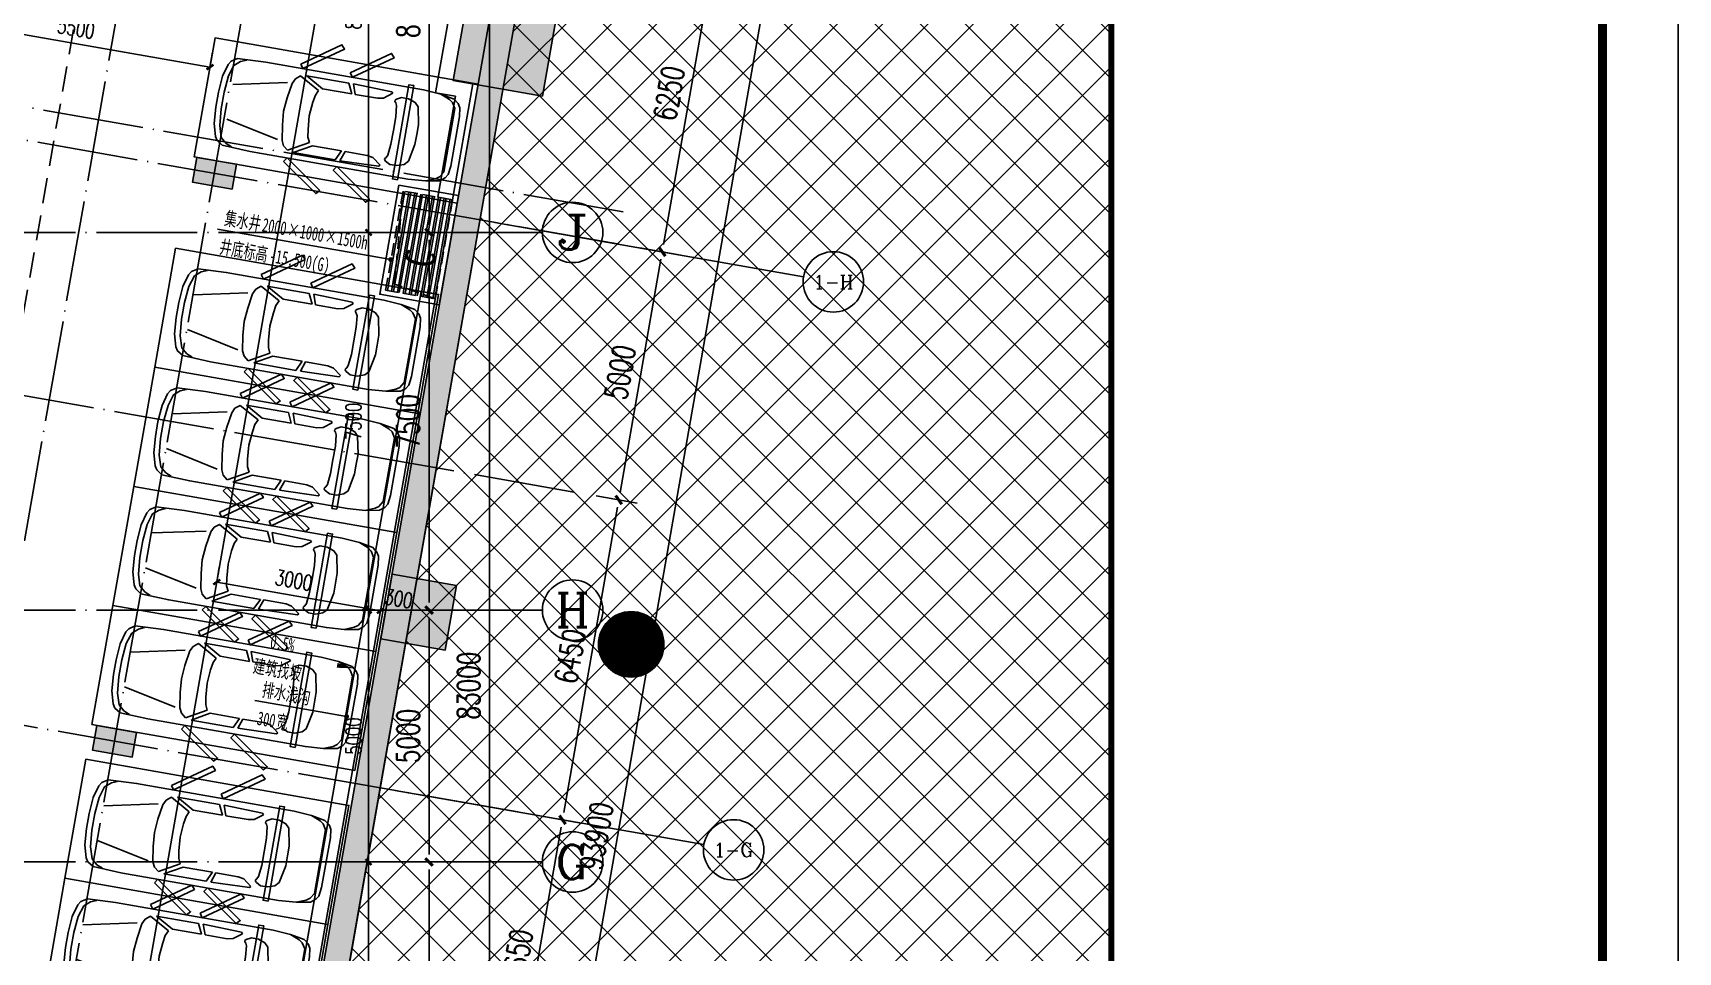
# Model space of a CAD drawing. Header units: millimetres. Extents: x 12325263 to 13848842, y -1463133 to 573208.
# Drawn here: x 12616184 to 12648842, y -1349676 to -1331425 of the extents above; entities that cross this region are included whole.
import ezdxf
from ezdxf.enums import TextEntityAlignment as Align

# ---------------------------------------------------------------- set-up
doc = ezdxf.new("R2010")
doc.units = ezdxf.units.MM
doc.header["$LTSCALE"] = 1000
for name, pattern in [('DASH', [0.35, 0.25, -0.1]), ('DASHED2', [0.375, 0.25, -0.125]), ('DOTE', [2.42, 2, -0.2, 0.02, -0.2]), ('地下室负三层平面图$0$-3F平面$0$$AUDIT_BAD_LTYPE2', [0])]:
    doc.linetypes.add(name, pattern=pattern)
for name, color, linetype in [('A-ANNO-DIMS', 83, 'Continuous'), ('A-AXIS', 16, 'DOTE'), ('A-COLS', 6, 'Continuous'), ('A-WALL', 5, 'Continuous'), ('A-WALL-PATT', 8, 'Continuous'), ('A_WALL(防火墙)', 151, 'Continuous'), ('AXIS', 3, 'Continuous'), ('AXIS_TEXT', 7, 'Continuous'), ('COLUMN', 5, 'Continuous'), ('J-集水井', 40, 'Continuous'), ('PUB_DIM', 83, 'Continuous'), ('PUB_HATCH', 8, 'Continuous'), ('PUB_TEXT', 7, 'Continuous'), ('TITLIN', 7, 'Continuous'), ('TITLIN1', 7, 'Continuous'), ('商业酒店共享车位', 53, 'Continuous'), ('水沟+分水线', 133, 'Continuous'), ('车道中心线', 6, 'Continuous')]:
    doc.layers.add(name, color=color, linetype=linetype)
doc.styles.add('-黑体', font='simhei.ttf')
doc.styles.add('_TCH_AXIS', font='COMPLEX', dxfattribs={"bigfont": 'GBCBIG'})
doc.styles.add('_TCH_DIM_T3', font='SIMPLEX.shx', dxfattribs={"width": 0.705882, "bigfont": 'GBCBIG.shx'})
doc.styles.add('ACHT', font='simhei.ttf')
doc.styles.add('COMPLEX', font='COMPLEX')
doc.styles.add('TITXC', font='simhei.ttf')
doc.styles.add('TITXV', font='', dxfattribs={"width": 0.7})
doc.styles.add('宋体', font='', dxfattribs={"width": 0.65})
doc.styles.get('TITXV').set_extended_font_data('SimSun')
doc.styles.get('宋体').set_extended_font_data('SimSun')
doc.dimstyles.new('_TCH_ARCH&&120', dxfattribs={"dimtxt": 306, "dimasz": 120, "dimexe": 300, "dimexo": 360, "dimgap": 147, "dimtad": 1, "dimdec": 0, "dimzin": 0, "dimdsep": 46, "dimtxsty": '_TCH_DIM_T3', "dimblk": 'ARCHTICK', "dimcen": 0.09, "dimclrt": 7, "dimazin": 2, "dimtfac": 1, "dimtdec": 0, "dimtix": 1, "dimtmove": 2, "dimatfit": 3, "dimfxl": 1, "dimfxlon": 1, "dimtolj": 1, "dimtzin": 0, "dimarcsym": 0})
doc.dimstyles.new('_TCH_ARCH&&150', dxfattribs={"dimtxt": 446.25, "dimasz": 150, "dimexe": 375, "dimexo": 450, "dimgap": 189.375, "dimtad": 1, "dimdec": 0, "dimzin": 0, "dimdsep": 46, "dimtxsty": '_TCH_DIM_T3', "dimblk": 'asdggshdfhsg_ArchTick', "dimcen": 0.09, "dimclrt": 7, "dimazin": 2, "dimtfac": 1, "dimtdec": 0, "dimtix": 1, "dimtmove": 2, "dimatfit": 3, "dimfxl": 1, "dimtolj": 1, "dimtzin": 0, "dimarcsym": 0})

# ---------------------------------------------------------------- blocks, each defined once
blk = doc.blocks.new('_FZH')
blk.add_lwpolyline([(-0.5, -0.5), (0.5, -0.5), (0.5, 0.5), (-0.5, 0.5)], close=True)
at = {"layer": 'PUB_HATCH'}
blk.add_solid([(-0.5, -0.5), (0.5, -0.5), (-0.5, 0.5), (0.5, 0.5)], dxfattribs=at)
blk = doc.blocks.new('asdgadfg')
at = {"layer": 'A-COLS', "xscale": 500.00000000031, "yscale": 800.0000000025686, "zscale": 800.0000000025686, "rotation": 260.0413192127111}
for p in [(15489, 51675), (13509, 40397)]:
    blk.add_blockref('_FZH', p, dxfattribs=at)
blk = doc.blocks.new('asdfsafd')
at = {"layer": 'PUB_HATCH'}
blk.add_hatch(color=256, dxfattribs=at).paths.add_polyline_path([(34021, 100), (34441, -400), (48544, 79918), (48244, 80140), (48051, 80005)])
at = {"layer": 'A-WALL'}
for p, q in [((34021, 100), (48051, 80005)), ((34441, -400), (48544, 79918))]:
    blk.add_line(p, q, dxfattribs=at)
blk = doc.blocks.new('_AXISO')
blk.add_circle((0, 0), 0.5)
at = {"layer": 'AXIS_TEXT', "style": 'COMPLEX', "width": 1.041667}
blk.add_attdef('A', text='', height=0.56, dxfattribs=at).set_placement((-0.25, -0.28), (0.25, -0.28), align=Align.FIT)
blk = doc.blocks.new('asdggshdfhsg_ArchTick')
at = {"color": 0, "linetype": 'ByBlock', "const_width": 0.4}
blk.add_lwpolyline([(-0.5, -0.5), (0.5, 0.5)], dxfattribs=at)
blk = doc.blocks.new('*D5440')
at = {"layer": 'AXIS', "color": 0, "lineweight": -2, "transparency": 16777216}
for p, q in [((30691, 89948), (32623, 89608)), ((16040, -2664), (32227, 89526)), ((14452, -2538), (16384, -2877))]:
    blk.add_line(p, q, dxfattribs=at)
at = {"layer": 'Defpoints', "color": 0, "transparency": 16777216}
for p in [(30248, 90025), (32253, 89673), (14009, -2460)]:
    blk.add_point(p, dxfattribs=at)
at = {"layer": 'AXIS', "color": 0, "lineweight": -2, "transparency": 16777216, "xscale": 150, "yscale": 150, "zscale": 150}
for p, rotation in [((32253, 89673), 80.04131921271002), ((16015, -2812), 260.04131921271)]:
    blk.add_blockref('asdggshdfhsg_ArchTick', p, dxfattribs=dict(at, rotation=rotation))
at = {"layer": 'AXIS', "color": 7, "transparency": 16777216, "insert": (23728, 43502), "char_height": 446.2, "attachment_point": 5, "rotation": 80.0413, "style": '_TCH_DIM_T3'}
blk.add_mtext('\\A1;93900', dxfattribs=at)
blk = doc.blocks.new('*D5446')
at = {"layer": 'AXIS', "color": 0, "lineweight": -2, "transparency": 16777216}
for p, q in [((22606, 43902), (23423, 43759)), ((22102, 38406), (23027, 43676)), ((21629, 38337), (22446, 38194))]:
    blk.add_line(p, q, dxfattribs=at)
at = {"layer": 'Defpoints', "color": 0, "transparency": 16777216}
for p in [(22163, 43980), (23053, 43824), (21186, 38415)]:
    blk.add_point(p, dxfattribs=at)
at = {"layer": 'AXIS', "color": 0, "lineweight": -2, "transparency": 16777216, "xscale": 150, "yscale": 150, "zscale": 150}
for p, rotation in [((23053, 43824), 80.04131921271004), ((22076, 38259), 260.0413192127101)]:
    blk.add_blockref('asdggshdfhsg_ArchTick', p, dxfattribs=dict(at, rotation=rotation))
at = {"layer": 'AXIS', "color": 7, "transparency": 16777216, "insert": (22158, 41112), "char_height": 446.2, "attachment_point": 5, "rotation": 80.0413, "style": '_TCH_DIM_T3'}
blk.add_mtext('\\A1;5650', dxfattribs=at)
blk = doc.blocks.new('*D5447')
at = {"layer": 'AXIS', "color": 0, "lineweight": -2, "transparency": 16777216}
for p, q in [((23079, 43971), (24143, 50029)), ((23722, 50255), (24538, 50111)), ((22606, 43902), (23423, 43759))]:
    blk.add_line(p, q, dxfattribs=at)
at = {"layer": 'Defpoints', "color": 0, "transparency": 16777216}
for p in [(23279, 50333), (24169, 50176), (22163, 43980)]:
    blk.add_point(p, dxfattribs=at)
at = {"layer": 'AXIS', "color": 0, "lineweight": -2, "transparency": 16777216, "xscale": 150, "yscale": 150, "zscale": 150}
for p, rotation in [((24169, 50176), 80.04131921271002), ((23053, 43824), 260.04131921271)]:
    blk.add_blockref('asdggshdfhsg_ArchTick', p, dxfattribs=dict(at, rotation=rotation))
at = {"layer": 'AXIS', "color": 7, "transparency": 16777216, "insert": (23205, 47071), "char_height": 446.2, "attachment_point": 5, "rotation": 80.0413, "style": '_TCH_DIM_T3'}
blk.add_mtext('\\A1;6450', dxfattribs=at)
blk = doc.blocks.new('*D5448')
at = {"layer": 'AXIS', "color": 0, "lineweight": -2, "transparency": 16777216}
for p, q in [((24195, 50324), (25007, 54953)), ((24587, 55179), (25403, 55036)), ((23722, 50255), (24538, 50111))]:
    blk.add_line(p, q, dxfattribs=at)
at = {"layer": 'Defpoints', "color": 0, "transparency": 16777216}
for p in [(24143, 55257), (25033, 55101), (23279, 50333)]:
    blk.add_point(p, dxfattribs=at)
at = {"layer": 'AXIS', "color": 0, "lineweight": -2, "transparency": 16777216, "xscale": 150, "yscale": 150, "zscale": 150}
for p, rotation in [((25033, 55101), 80.04131921271004), ((24169, 50176), 260.0413192127101)]:
    blk.add_blockref('asdggshdfhsg_ArchTick', p, dxfattribs=dict(at, rotation=rotation))
at = {"layer": 'AXIS', "color": 7, "transparency": 16777216, "insert": (24195, 52710), "char_height": 446.2, "attachment_point": 5, "rotation": 80.0413, "style": '_TCH_DIM_T3'}
blk.add_mtext('\\A1;5000', dxfattribs=at)
blk = doc.blocks.new('*D5449')
at = {"layer": 'AXIS', "color": 0, "lineweight": -2, "transparency": 16777216}
for p, q in [((25059, 55249), (26088, 61109)), ((25667, 61335), (26484, 61192)), ((24587, 55179), (25403, 55036))]:
    blk.add_line(p, q, dxfattribs=at)
at = {"layer": 'Defpoints', "color": 0, "transparency": 16777216}
for p in [(25224, 61413), (26114, 61257), (24143, 55257)]:
    blk.add_point(p, dxfattribs=at)
at = {"layer": 'AXIS', "color": 0, "lineweight": -2, "transparency": 16777216, "xscale": 150, "yscale": 150, "zscale": 150}
for p, rotation in [((26114, 61257), 80.04131921271001), ((25033, 55101), 260.04131921271)]:
    blk.add_blockref('asdggshdfhsg_ArchTick', p, dxfattribs=dict(at, rotation=rotation))
at = {"layer": 'AXIS', "color": 7, "transparency": 16777216, "insert": (25168, 58250), "char_height": 446.2, "attachment_point": 5, "rotation": 80.0413, "style": '_TCH_DIM_T3'}
blk.add_mtext('\\A1;6250', dxfattribs=at)
blk = doc.blocks.new('asdfasdgdrg')
at = {"layer": '车道中心线', "linetype": 'DASHED2', "ltscale": 2}
blk.add_line((6772, -76089), (18966, -6639), dxfattribs=at)
blk = doc.blocks.new('asdfsfsdf')
at = {"color": 253, "linetype": '地下室负三层平面图$0$-3F平面$0$$AUDIT_BAD_LTYPE2', "transparency": 33554559, "extrusion": (0.000447791, 3.52996e-16, 1)}
for p, q in [((-725, -212, 0), (-825, -329, 0)), ((-500, -141, 0), (-725, -212, 0)), ((-350, -259, 0), (-575, -1318, 0)), ((-169, -110, 0), (-500, -141, 0)), ((169, -110, 0), (-169, -110, 0)), ((169, -110, 0), (500, -141, 0)), ((350, -259, 0), (575, -1318, 0)), ((500, -141, 0), (725, -212, 0)), ((725, -212, 0), (825, -329, 0)), ((-825, -329, 0), (-875, -447, 0)), ((825, -329, 0), (875, -447, 0)), ((-675, -1459, 0), (-750, -1553, 0)), ((-750, -1553, 0), (-525, -1953, 0)), ((-575, -1412, 0), (-675, -1459, 0)), ((-275, -1365, 0), (-575, -1412, 0)), ((0, -1341), (-275, -1365, 0)), ((0, -1341), (275, -1365, 0)), ((275, -1365, 0), (575, -1412, 0)), ((750, -1553, 0), (525, -1953, 0)), ((575, -1412, 0), (675, -1459, 0)), ((675, -1459, 0), (750, -1553, 0)), ((-775, -2518, 0), (-775, -1671, 0)), ((-775, -1671, 0), (-575, -2024, 0)), ((-525, -1953, 0), (-425, -1906, 0)), ((-425, -1906, 0), (-275, -1882, 0)), ((-275, -1882, 0), (0, -1859)), ((275, -1882, 0), (0, -1859)), ((425, -1906, 0), (275, -1882, 0)), ((525, -1953, 0), (425, -1906, 0)), ((775, -1671, 0), (575, -2024, 0)), ((775, -2518, 0), (775, -1671, 0)), ((-575, -2024, 0), (-575, -2612, 0)), ((575, -2024, 0), (575, -2612, 0)), ((-575, -2612, 0), (-775, -2518, 0)), ((-775, -2612, 0), (-575, -2682, 0)), ((-750, -3388, 0), (-775, -2612, 0)), ((575, -2612, 0), (775, -2518, 0)), ((775, -2612, 0), (575, -2682, 0)), ((750, -3388, 0), (775, -2612, 0)), ((-575, -2682, 0), (-575, -3129, 0)), ((575, -2682, 0), (575, -3129, 0)), ((-600, -3247, 0), (-725, -3412, 0)), ((-575, -3129, 0), (-600, -3247, 0)), ((575, -3129, 0), (600, -3247, 0)), ((600, -3247, 0), (725, -3412, 0)), ((-725, -3412, 0), (-750, -3388, 0)), ((-625, -3506, 0), (-675, -3600, 0)), ((-600, -3482, 0), (-625, -3506, 0)), ((-575, -3482, 0), (-600, -3482, 0)), ((-550, -3506, 0), (-575, -3482, 0)), ((-500, -3529, 0), (-550, -3506, 0)), ((-275, -3553, 0), (-500, -3529, 0)), ((0, -3553), (-275, -3553, 0)), ((0, -3553), (275, -3553, 0)), ((275, -3553, 0), (500, -3529, 0)), ((500, -3529, 0), (550, -3506, 0)), ((550, -3506, 0), (575, -3482, 0)), ((575, -3482, 0), (600, -3482, 0)), ((600, -3482, 0), (625, -3506, 0)), ((625, -3506, 0), (675, -3600, 0)), ((725, -3412, 0), (750, -3388, 0)), ((-675, -3600, 0), (-675, -3741, 0)), ((-675, -3741, 0), (-625, -3882, 0)), ((-625, -3882, 0), (-550, -3953, 0)), ((625, -3882, 0), (550, -3953, 0)), ((675, -3741, 0), (625, -3882, 0)), ((675, -3600, 0), (675, -3741, 0)), ((-550, -3953, 0), (-200, -4024, 0)), ((-200, -4024, 0), (0, -4024)), ((200, -4024, 0), (0, -4024)), ((550, -3953, 0), (200, -4024, 0)), ((-875, -4353, 0), (-800, -4541, 0)), ((-800, -4541, 0), (-750, -4612, 0)), ((800, -4541, 0), (750, -4612, 0)), ((875, -4353, 0), (800, -4541, 0)), ((-750, -4612, 0), (-641, -4680, 0)), ((641, -4680, 0), (-641, -4680, 0)), ((750, -4612, 0), (641, -4680, 0))]:
    blk.add_line(p, q, dxfattribs=at)
for points in [[(-475, -24), (-150, 0), (150, 0), (475, -24), (725, -94), (800, -141), (875, -259), (900, -824), (900, -4000), (875, -4353), (825, -4635), (750, -4729), (675, -4776), (500, -4800), (-500, -4800), (-675, -4776), (-750, -4729), (-825, -4635), (-875, -4353), (-900, -4000), (-900, -824), (-875, -259), (-800, -141), (-725, -94)], [(-982, -1513), (-1500, -2253), (-1425, -2321), (-900, -1571)]]:
    blk.add_lwpolyline(points, close=True, dxfattribs=at)
at = {"color": 253, "linetype": '地下室负三层平面图$0$-3F平面$0$$AUDIT_BAD_LTYPE2', "transparency": 33554559, "extrusion": (0.000447791, 3.52996e-16, 1), "elevation": 0}
for points in [[(982, -1513), (1500, -2253), (1425, -2321), (900, -1571)], [(-900, -2571), (-982, -2513), (-1500, -3253), (-1425, -3321)], [(982, -2513), (1500, -3253), (1425, -3321), (900, -2571)]]:
    blk.add_lwpolyline(points, close=True, dxfattribs=at)
blk = doc.blocks.new('A$C06465456')
for points in [[(0, 5300), (2400, 5300), (2400, 0), (0, 0)], [(250, 4050), (250, 3950), (2150, 3950), (2150, 4050)]]:
    blk.add_lwpolyline(points, close=True)
at = {"xscale": -1, "rotation": 180}
blk.add_blockref('asdfsfsdf', (1200, 250), dxfattribs=at)
blk = doc.blocks.new('_YZH')
blk.add_circle((0, 0), 0.5)
at = {"layer": 'PUB_HATCH', "const_width": 0.5}
blk.add_lwpolyline([(-0.25, 0, 1), (0.25, 0, 1)], format="xyb", close=True, dxfattribs=at)
blk = doc.blocks.new('asdfassdfg')
at = {"layer": 'A-COLS', "xscale": 1300, "yscale": 1300, "zscale": 1300}
blk.add_blockref('_YZH', (16613, 71020), dxfattribs=at)
at = {"layer": 'COLUMN', "color": 6}
for p, xscale, yscale, zscale, rotation in [((14121, 82948), 1800.000000000164, 1800.000000000164, 1800.000000000164, 350.0413192126095), ((12393, 71660), 1299.999999999693, 1299.999999999693, 1299.999999999693, 350.0413192126109)]:
    blk.add_blockref('_FZH', p, dxfattribs=dict(at, xscale=xscale, yscale=yscale, zscale=zscale, rotation=rotation))
blk = doc.blocks.new('TITLEA0')
at = {"layer": 'TITLIN', "const_width": 80}
blk.add_lwpolyline([(-6500, 78726), (-6500, 21532)], dxfattribs=at)
blk = doc.blocks.new('横向图框_A0')
at = {"layer": 'TITLIN1'}
blk.add_lwpolyline([(0, 0), (1189, 0), (1189, 841), (0, 841)], close=True, dxfattribs=at)
at = {"layer": 'TITLIN1', "const_width": 1.2}
blk.add_lwpolyline([(25, 10), (1179, 10), (1179, 831), (25, 831)], close=True, dxfattribs=at)
blk.add_lwpolyline([(25, 10), (1179, 10), (1179, 831), (25, 831)], close=True, dxfattribs=at)
at = {"xscale": 0.01, "yscale": 0.01, "zscale": 0.01}
blk.add_blockref('TITLEA0', (1179, 18.79), dxfattribs=at)
at = {"style": 'TITXV', "width": 0.8}
for tag, p in [('智能化', (9.38, 781)), ('暖通', (3.13, 781)), ('建筑', (3.13, 705)), ('给排水', (15.63, 705)), ('电气', (21.88, 705)), ('结构', (9.38, 705))]:
    blk.add_attdef(tag, text='', height=2.5, rotation=90, dxfattribs=at).set_placement(p, align=Align.MIDDLE_CENTER)
for tag, height, style, p in [('总工程师', 3, 'ACHT', (1143.11, 210.3)), ('审定', 3, 'ACHT', (1143.11, 202.3)), ('审核', 3, 'ACHT', (1143.11, 194.3)), ('设计总负责人1', 3, 'ACHT', (1143.11, 186.3)), ('设计总负责人2', 3, 'ACHT', (1143.11, 178.3)), ('设计总负责人3', 3, 'ACHT', (1143.11, 170.3)), ('专业负责人1', 3, 'ACHT', (1143.11, 162.3)), ('专业负责人2', 3, 'ACHT', (1143.11, 154.3)), ('专业负责人3', 3, 'ACHT', (1143.11, 146.3)), ('校核1', 3, 'ACHT', (1143.11, 138.3)), ('校核2', 3, 'ACHT', (1143.11, 130.3)), ('设计1', 3, 'ACHT', (1143.11, 122.3)), ('设计2', 3, 'ACHT', (1143.11, 114.3)), ('工程编号', 3, 'TITXC', (1142.31, 74.79)), ('专业', 3, 'TITXC', (1170.43, 74.79)), ('设计阶段', 3, 'TITXC', (1155.54, 67.78)), ('图号', 5, 'TITXC', (1140.34, 32.75)), ('出图日期', 3, 'ACHT', (1144.35, 24.29))]:
    blk.add_attdef(tag, text='', height=height, dxfattribs=dict(style=style)).set_placement(p, align=Align.MIDDLE_CENTER)
at = {"style": 'TITXC', "flags": 1}
for tag, height, p in [('建设单位', 3, (1149.82, 102.29)), ('工程名称', 3, (1149.82, 86.29)), ('图纸名称', 5, (1149.82, 51.04))]:
    blk.add_attdef(tag, text='', height=height, dxfattribs=at).set_placement(p, align=Align.MIDDLE_CENTER)
at = {"style": 'ACHT', "width": 0.8}
for tag, p in [('版本号', (1172.76, 32.79)), ('序号', (1172.76, 24.29))]:
    blk.add_attdef(tag, text='', height=3, dxfattribs=at).set_placement(p, align=Align.MIDDLE_CENTER)
blk = doc.blocks.new('*U20')
blk.add_blockref('横向图框_A0', (0, 0))
blk = doc.blocks.new('A$C15443CC7')
at = {"xscale": 150, "yscale": 150, "zscale": 150}
blk.add_blockref('*U20', (0, 0), dxfattribs=at)
blk = doc.blocks.new('asdfadfgsdhfghdgj')
at = {"layer": 'J-集水井', "linetype": 'DASH'}
h = blk.add_hatch(dxfattribs=at)
h.set_pattern_fill('ANSI32', color=98, scale=25, angle=495, style=0)
h.set_pattern_definition([(180, (200, -200), (-2e-09, -119.0625), []), (180, (160.32, -160.31), (-2e-09, -119.0625), [])])
h.paths.add_polyline_path([(0, 0), (2000, 0), (2000, 1000), (0, 1000)])
at = {"layer": 'J-集水井', "color": 251, "linetype": 'Continuous'}
blk.add_lwpolyline([(2100, 1100), (-100, 1100), (-100, -100), (2100, -100)], close=True, dxfattribs=at)
at = {"layer": 'J-集水井', "linetype": 'DASH'}
blk.add_lwpolyline([(2000, 1000), (0, 1000), (0, 0), (2000, 0)], close=True, dxfattribs=at)
blk.add_lwpolyline([(0, 0), (151, 847), (2000, 1000)], dxfattribs=at)
at = {"layer": 'J-集水井', "color": 7, "style": '-黑体', "width": 0.8}
blk.add_text('C', height=600, rotation=0, dxfattribs=at).set_placement((575, 136))
blk = doc.blocks.new('*D5273')
at = {"layer": 'AXIS', "color": 0, "lineweight": -2, "transparency": 16777216}
for p, q in [((12487317, 1078990), (12492192, 1078990)), ((12491817, 996140), (12491817, 1078840)), ((12487317, 995990), (12492192, 995990))]:
    blk.add_line(p, q, dxfattribs=at)
at = {"layer": 'Defpoints', "color": 0, "transparency": 16777216}
for p in [(12486867, 1078990), (12491817, 1078990), (12486867, 995990)]:
    blk.add_point(p, dxfattribs=at)
at = {"layer": 'AXIS', "color": 0, "lineweight": -2, "transparency": 16777216, "xscale": 150, "yscale": 150, "zscale": 150}
for p, rotation in [((12491817, 1078990), 90), ((12491817, 995990), 270)]:
    blk.add_blockref('asdggshdfhsg_ArchTick', p, dxfattribs=dict(at, rotation=rotation))
at = {"layer": 'AXIS', "color": 7, "transparency": 16777216, "insert": (12491404, 1037490), "char_height": 446.2, "attachment_point": 5, "rotation": 90, "style": '_TCH_DIM_T3'}
blk.add_mtext('\\A1;83000', dxfattribs=at)
blk = doc.blocks.new('*D5280')
at = {"layer": 'AXIS', "color": 0, "lineweight": -2, "transparency": 16777216}
for p, q in [((12487316.81071, 1033989.75909), (12490991.81071, 1033989.75909)), ((12490616.81071, 1027539.75909), (12490616.81071, 1033839.75909)), ((12487316.81071, 1027389.75909), (12490991.81071, 1027389.75909))]:
    blk.add_line(p, q, dxfattribs=at)
at = {"layer": 'Defpoints', "color": 0, "transparency": 16777216}
for p in [(12486866.81071, 1033989.75909), (12490616.81071, 1033989.75909), (12486866.81071, 1027389.75909)]:
    blk.add_point(p, dxfattribs=at)
at = {"layer": 'AXIS', "color": 0, "lineweight": -2, "transparency": 16777216, "xscale": 150, "yscale": 150, "zscale": 150}
for p, rotation in [((12490616.81071, 1033989.75909), 90), ((12490616.81071, 1027389.75909), 270)]:
    blk.add_blockref('asdggshdfhsg_ArchTick', p, dxfattribs=dict(at, rotation=rotation))
at = {"layer": 'AXIS', "color": 7, "transparency": 16777216, "insert": (12490204.31071, 1030689.75909), "char_height": 446.25, "attachment_point": 5, "rotation": 90, "style": '_TCH_DIM_T3'}
blk.add_mtext('\\A1;6600', dxfattribs=at)
blk = doc.blocks.new('*D5281')
at = {"layer": 'AXIS', "color": 0, "lineweight": -2, "transparency": 16777216}
for p, q in [((12487317, 1038990), (12490992, 1038990)), ((12490617, 1034140), (12490617, 1038840)), ((12487317, 1033990), (12490992, 1033990))]:
    blk.add_line(p, q, dxfattribs=at)
at = {"layer": 'Defpoints', "color": 0, "transparency": 16777216}
for p in [(12486867, 1038990), (12490617, 1038990), (12486867, 1033990)]:
    blk.add_point(p, dxfattribs=at)
at = {"layer": 'AXIS', "color": 0, "lineweight": -2, "transparency": 16777216, "xscale": 150, "yscale": 150, "zscale": 150}
for p, rotation in [((12490617, 1038990), 90), ((12490617, 1033990), 270)]:
    blk.add_blockref('asdggshdfhsg_ArchTick', p, dxfattribs=dict(at, rotation=rotation))
at = {"layer": 'AXIS', "color": 7, "transparency": 16777216, "insert": (12490204, 1036490), "char_height": 446.2, "attachment_point": 5, "rotation": 90, "style": '_TCH_DIM_T3'}
blk.add_mtext('\\A1;5000', dxfattribs=at)
blk = doc.blocks.new('*D5282')
at = {"layer": 'AXIS', "color": 0, "lineweight": -2, "transparency": 16777216}
for p, q in [((12487317, 1046490), (12490992, 1046490)), ((12490617, 1039140), (12490617, 1046340)), ((12487317, 1038990), (12490992, 1038990))]:
    blk.add_line(p, q, dxfattribs=at)
at = {"layer": 'Defpoints', "color": 0, "transparency": 16777216}
for p in [(12486867, 1046490), (12490617, 1046490), (12486867, 1038990)]:
    blk.add_point(p, dxfattribs=at)
at = {"layer": 'AXIS', "color": 0, "lineweight": -2, "transparency": 16777216, "xscale": 150, "yscale": 150, "zscale": 150}
for p, rotation in [((12490617, 1046490), 90), ((12490617, 1038990), 270)]:
    blk.add_blockref('asdggshdfhsg_ArchTick', p, dxfattribs=dict(at, rotation=rotation))
at = {"layer": 'AXIS', "color": 7, "transparency": 16777216, "insert": (12490204, 1042740), "char_height": 446.2, "attachment_point": 5, "rotation": 90, "style": '_TCH_DIM_T3'}
blk.add_mtext('\\A1;7500', dxfattribs=at)
blk = doc.blocks.new('*D5283')
at = {"layer": 'AXIS', "color": 0, "lineweight": -2, "transparency": 16777216}
for p, q in [((12487317, 1055290), (12490992, 1055290)), ((12490617, 1046640), (12490617, 1055140)), ((12487317, 1046490), (12490992, 1046490))]:
    blk.add_line(p, q, dxfattribs=at)
at = {"layer": 'Defpoints', "color": 0, "transparency": 16777216}
for p in [(12486867, 1055290), (12490617, 1055290), (12486867, 1046490)]:
    blk.add_point(p, dxfattribs=at)
at = {"layer": 'AXIS', "color": 0, "lineweight": -2, "transparency": 16777216, "xscale": 150, "yscale": 150, "zscale": 150}
for p, rotation in [((12490617, 1055290), 90), ((12490617, 1046490), 270)]:
    blk.add_blockref('asdggshdfhsg_ArchTick', p, dxfattribs=dict(at, rotation=rotation))
at = {"layer": 'AXIS', "color": 7, "transparency": 16777216, "insert": (12490204, 1050890), "char_height": 446.2, "attachment_point": 5, "rotation": 90, "style": '_TCH_DIM_T3'}
blk.add_mtext('\\A1;8800', dxfattribs=at)
blk = doc.blocks.new('_ArchTick')
at = {"color": 0, "linetype": 'ByBlock', "const_width": 0.4}
blk.add_lwpolyline([(-0.5, -0.5), (0.5, 0.5)], dxfattribs=at)
blk = doc.blocks.new('*D3356')
at = {"layer": 'A-ANNO-DIMS', "color": 0, "lineweight": -2, "transparency": 16777216}
for p, q in [((12619832, -1342330), (12619884, -1342034)), ((12619833, -1342329), (12622787, -1342848)), ((12622787, -1342849), (12622839, -1342553))]:
    blk.add_line(p, q, dxfattribs=at)
at = {"layer": 'Defpoints', "color": 0, "transparency": 16777216}
for p in [(12622787, -1342848), (12619622, -1343526), (12622577, -1344045)]:
    blk.add_point(p, dxfattribs=at)
at = {"layer": 'A-ANNO-DIMS', "color": 0, "lineweight": -2, "transparency": 16777216, "xscale": 120, "yscale": 120, "zscale": 120}
for p, rotation in [((12619833, -1342329), 170.0413061630618), ((12622787, -1342848), 350.0413061630618)]:
    blk.add_blockref('_ArchTick', p, dxfattribs=dict(at, rotation=rotation))
at = {"layer": 'A-ANNO-DIMS', "color": 7, "transparency": 16777216, "insert": (12621362, -1342293), "char_height": 306, "attachment_point": 5, "rotation": 350.0413, "style": '_TCH_DIM_T3'}
blk.add_mtext('\\A1;3000', dxfattribs=at)
blk = doc.blocks.new('*D3357')
at = {"layer": 'A-ANNO-DIMS', "color": 0, "lineweight": -2, "transparency": 16777216}
for p, q in [((12622787, -1342849), (12622839, -1342553)), ((12622787, -1342848), (12623083, -1342900)), ((12623083, -1342901), (12623135, -1342604))]:
    blk.add_line(p, q, dxfattribs=at)
at = {"layer": 'Defpoints', "color": 0, "transparency": 16777216}
for p in [(12623083, -1342900), (12622577, -1344045), (12622873, -1344097)]:
    blk.add_point(p, dxfattribs=at)
at = {"layer": 'A-ANNO-DIMS', "color": 0, "lineweight": -2, "transparency": 16777216, "xscale": 120, "yscale": 120, "zscale": 120}
for p, rotation in [((12622787, -1342848), 170.0413061630678), ((12623083, -1342900), 350.0413061630679)]:
    blk.add_blockref('_ArchTick', p, dxfattribs=dict(at, rotation=rotation))
at = {"layer": 'A-ANNO-DIMS', "color": 7, "transparency": 16777216, "insert": (12623444, -1342659), "char_height": 306, "attachment_point": 5, "rotation": 350.0413, "style": '_TCH_DIM_T3'}
blk.add_mtext('\\A1;300', dxfattribs=at)
blk = doc.blocks.new('*D3680')
at = {"layer": 'A-ANNO-DIMS', "color": 0, "lineweight": -2, "transparency": 16777216}
for p, q in [((12614281, -1331155), (12614333, -1330858)), ((12614282, -1331154), (12619699, -1332105)), ((12619699, -1332106), (12619751, -1331809))]:
    blk.add_line(p, q, dxfattribs=at)
at = {"layer": 'Defpoints', "color": 0, "transparency": 16777216}
for p in [(12614124, -1332050), (12619699, -1332105), (12619541, -1333001)]:
    blk.add_point(p, dxfattribs=at)
at = {"layer": 'A-ANNO-DIMS', "color": 0, "lineweight": -2, "transparency": 16777216, "xscale": 120, "yscale": 120, "zscale": 120}
for p, rotation in [((12614282, -1331154), 170.0413192126521), ((12619699, -1332105), 350.041319212652)]:
    blk.add_blockref('_ArchTick', p, dxfattribs=dict(at, rotation=rotation))
at = {"layer": 'A-ANNO-DIMS', "color": 7, "transparency": 16777216, "insert": (12617042, -1331334), "char_height": 306, "attachment_point": 5, "rotation": 350.0413, "style": '_TCH_DIM_T3'}
blk.add_mtext('\\A1;5500', dxfattribs=at)
blk = doc.blocks.new('*D3726')
at = {"layer": 'Defpoints', "color": 0, "transparency": 16777216}
for p in [(12619246.81071, -1347886.78575), (12622846.81071, -1347886.78575), (12619246.81071, -1354486.78575)]:
    blk.add_point(p, dxfattribs=at)
at = {"layer": 'PUB_DIM', "color": 0, "lineweight": -2, "transparency": 16777216}
for p, q in [((12622845.81071, -1347886.78575), (12623146.81071, -1347886.78575)), ((12622846.81071, -1354486.78575), (12622846.81071, -1347886.78575)), ((12622845.81071, -1354486.78575), (12623146.81071, -1354486.78575))]:
    blk.add_line(p, q, dxfattribs=at)
at = {"layer": 'PUB_DIM', "color": 0, "lineweight": -2, "transparency": 16777216, "xscale": 120, "yscale": 120, "zscale": 120}
for p, rotation in [((12622846.81071, -1347886.78575), 90), ((12622846.81071, -1354486.78575), 270)]:
    blk.add_blockref('_ArchTick', p, dxfattribs=dict(at, rotation=rotation))
at = {"layer": 'PUB_DIM', "color": 7, "transparency": 16777216, "insert": (12622546.81071, -1351186.78575), "char_height": 306, "attachment_point": 5, "rotation": 90, "style": '_TCH_DIM_T3'}
blk.add_mtext('\\A1;6600', dxfattribs=at)
blk = doc.blocks.new('*D3727')
at = {"layer": 'Defpoints', "color": 0, "transparency": 16777216}
for p in [(12619247, -1342887), (12622847, -1342887), (12619247, -1347887)]:
    blk.add_point(p, dxfattribs=at)
at = {"layer": 'PUB_DIM', "color": 0, "lineweight": -2, "transparency": 16777216}
for p, q in [((12622846, -1342887), (12623147, -1342887)), ((12622847, -1347887), (12622847, -1342887)), ((12622846, -1347887), (12623147, -1347887))]:
    blk.add_line(p, q, dxfattribs=at)
at = {"layer": 'PUB_DIM', "color": 0, "lineweight": -2, "transparency": 16777216, "xscale": 120, "yscale": 120, "zscale": 120}
for p, rotation in [((12622847, -1342887), 90), ((12622847, -1347887), 270)]:
    blk.add_blockref('_ArchTick', p, dxfattribs=dict(at, rotation=rotation))
at = {"layer": 'PUB_DIM', "color": 7, "transparency": 16777216, "insert": (12622547, -1345387), "char_height": 306, "attachment_point": 5, "rotation": 90, "style": '_TCH_DIM_T3'}
blk.add_mtext('\\A1;5000', dxfattribs=at)
blk = doc.blocks.new('*D3728')
at = {"layer": 'Defpoints', "color": 0, "transparency": 16777216}
for p in [(12619247, -1335387), (12622847, -1335387), (12619247, -1342887)]:
    blk.add_point(p, dxfattribs=at)
at = {"layer": 'PUB_DIM', "color": 0, "lineweight": -2, "transparency": 16777216}
for p, q in [((12622846, -1335387), (12623147, -1335387)), ((12622847, -1342887), (12622847, -1335387)), ((12622846, -1342887), (12623147, -1342887))]:
    blk.add_line(p, q, dxfattribs=at)
at = {"layer": 'PUB_DIM', "color": 0, "lineweight": -2, "transparency": 16777216, "xscale": 120, "yscale": 120, "zscale": 120}
for p, rotation in [((12622847, -1335387), 90), ((12622847, -1342887), 270)]:
    blk.add_blockref('_ArchTick', p, dxfattribs=dict(at, rotation=rotation))
at = {"layer": 'PUB_DIM', "color": 7, "transparency": 16777216, "insert": (12622547, -1339137), "char_height": 306, "attachment_point": 5, "rotation": 90, "style": '_TCH_DIM_T3'}
blk.add_mtext('\\A1;7500', dxfattribs=at)
blk = doc.blocks.new('*D3729')
at = {"layer": 'Defpoints', "color": 0, "transparency": 16777216}
for p in [(12619247, -1326587), (12622847, -1326587), (12619247, -1335387)]:
    blk.add_point(p, dxfattribs=at)
at = {"layer": 'PUB_DIM', "color": 0, "lineweight": -2, "transparency": 16777216}
for p, q in [((12622846, -1326587), (12623147, -1326587)), ((12622847, -1335387), (12622847, -1326587)), ((12622846, -1335387), (12623147, -1335387))]:
    blk.add_line(p, q, dxfattribs=at)
at = {"layer": 'PUB_DIM', "color": 0, "lineweight": -2, "transparency": 16777216, "xscale": 120, "yscale": 120, "zscale": 120}
for p, rotation in [((12622847, -1326587), 90), ((12622847, -1335387), 270)]:
    blk.add_blockref('_ArchTick', p, dxfattribs=dict(at, rotation=rotation))
at = {"layer": 'PUB_DIM', "color": 7, "transparency": 16777216, "insert": (12622547, -1330987), "char_height": 306, "attachment_point": 5, "rotation": 90, "style": '_TCH_DIM_T3'}
blk.add_mtext('\\A1;8800', dxfattribs=at)
blk = doc.blocks.new('asdfadfgsdg')
at = {"layer": 'A-AXIS'}
for p, q in [((19833.9, 91854), (2453.6, -7131.8)), ((22247, 91430.3), (4866.7, -7555.5)), ((24255.8, 55897.5), (4090.7, 59438.1)), ((24143.4, 55257.3), (3978.3, 58797.9)), ((23278.7, 50332.6), (3113.6, 53873.3)), ((22163.2, 43979.8), (7760.1, 46508.8))]:
    blk.add_line(p, q, dxfattribs=at)
at = {"layer": 'AXIS'}
for p, q in [((21711.8, 55684.2), (27838.6, 54608.4)), ((19731.6, 44406.7), (25858.5, 43331))]:
    blk.add_line(p, q, dxfattribs=at)
ref = blk.add_blockref('_AXISO', (28429.6, 54504.7), dxfattribs=dict(at, xscale=1200, yscale=1200, zscale=1200))
ref.add_attrib('A', '1-H', dxfattribs={"layer": 'AXIS_TEXT', "height": 273.43, "style": '_TCH_AXIS'}).set_placement((28032.5, 54368), (28826.7, 54368), align=Align.FIT)
ref = blk.add_blockref('_AXISO', (26449.4, 43227.2), dxfattribs=dict(at, xscale=1200, yscale=1200, zscale=1200))
ref.add_attrib('A', '1-G', dxfattribs={"layer": 'AXIS_TEXT', "height": 281.67, "style": '_TCH_AXIS'}).set_placement((26053.8, 43086.4), (26845.1, 43086.4), align=Align.FIT)
for p1, p2, distance, picture, middle in [((14009.2, -2459.8), (30248.1, 90025.4), -2036, '*D5440', (23727.7, 43502)), ((24143.4, 55257.3), (25224.2, 61413.1), -903.6, '*D5449', (25167.5, 58250.2)), ((23278.7, 50332.6), (24143.4, 55257.3), -903.6, '*D5448', (24194.8, 52710)), ((22163.2, 43979.8), (23278.7, 50332.6), -903.6, '*D5447', (23204.7, 47071.3)), ((21186.1, 38414.9), (22163.2, 43979.8), -903.6, '*D5446', (22158.4, 41112.4))]:
    dim = blk.add_aligned_dim(p1=p1, p2=p2, distance=distance, dimstyle='_TCH_ARCH&&150', dxfattribs=at)
    dim.commit()
    dim.dimension.update_dxf_attribs({"geometry": picture, "text_midpoint": middle})
blk = doc.blocks.new('qlzw')
at = {"layer": 'A-AXIS'}
for p, q in [((12411416.8, 1046489.8), (12486866.8, 1046489.8)), ((12411416.8, 1038989.8), (12486866.8, 1038989.8)), ((12411416.8, 1033989.8), (12486866.8, 1033989.8))]:
    blk.add_line(p, q, dxfattribs=at)
at = {"layer": 'AXIS'}
for p, q in [((12486866.8, 1046489.8), (12492866.8, 1046489.8)), ((12486866.8, 1038989.8), (12492866.8, 1038989.8)), ((12486866.8, 1033989.8), (12492866.8, 1033989.8))]:
    blk.add_line(p, q, dxfattribs=at)
ref = blk.add_blockref('_AXISO', (12493466.8, 1046489.8), dxfattribs=dict(at, xscale=1200, yscale=1200, zscale=1200))
ref.add_attrib('A', 'J', dxfattribs={"layer": 'AXIS_TEXT', "height": 678.8, "style": '_TCH_AXIS', "width": 1.909091}).set_placement((12493127.4, 1046150.3), (12493806.2, 1046150.3), align=Align.FIT)
ref = blk.add_blockref('_AXISO', (12493466.8, 1038989.8), dxfattribs=dict(at, xscale=1200, yscale=1200, zscale=1200))
ref.add_attrib('A', 'H', dxfattribs={"layer": 'AXIS_TEXT', "height": 678.8, "style": '_TCH_AXIS', "width": 1.05}).set_placement((12493127.4, 1038650.3), (12493806.2, 1038650.3), align=Align.FIT)
ref = blk.add_blockref('_AXISO', (12493466.8, 1033989.8), dxfattribs=dict(at, xscale=1200, yscale=1200, zscale=1200))
ref.add_attrib('A', 'G', dxfattribs={"layer": 'AXIS_TEXT', "height": 678.8, "style": '_TCH_AXIS', "width": 1.166667}).set_placement((12493127.4, 1033650.3), (12493806.2, 1033650.3), align=Align.FIT)
for p1, p2, distance, picture, middle in [((12486866.8, 995989.8), (12486866.8, 1078989.8), -4950, '*D5273', (12491404.3, 1037489.8)), ((12486866.8, 1046489.8), (12486866.8, 1055289.8), -3750, '*D5283', (12490204.3, 1050889.8)), ((12486866.8, 1038989.8), (12486866.8, 1046489.8), -3750, '*D5282', (12490204.3, 1042739.8)), ((12486866.8, 1033989.8), (12486866.8, 1038989.8), -3750, '*D5281', (12490204.3, 1036489.8)), ((12486866.8, 1027389.8), (12486866.8, 1033989.8), -3750, '*D5280', (12490204.3, 1030689.8))]:
    dim = blk.add_aligned_dim(p1=p1, p2=p2, distance=distance, dimstyle='_TCH_ARCH&&150', dxfattribs=at)
    dim.commit()
    dim.dimension.update_dxf_attribs({"geometry": picture, "text_midpoint": middle})

msp = doc.modelspace()

# ---------------------------------------------------------------- hatches: boundary and pattern name
at = {"layer": 'A-WALL-PATT'}
h = msp.add_hatch(dxfattribs=at)
h.set_pattern_fill('ANSI37', color=252, scale=400)
h.set_pattern_definition([(45, (0, 0), (-449.012806, 449.012806), []), (135, (0, 0), (-449.012806, -449.012806), [])])
h.paths.add_polyline_path([(12504241.6, -1283958), (12637591.6, -1283958), (12637591.6, -1405608), (12504241.6, -1405608)])
h.paths.add_polyline_path([(12536667.4, -1284257.5), (12508912.2, -1303721.7), (12510476.6, -1305952.6), (12510476.6, -1360683.5), (12523697, -1360697.5), (12523657.2, -1398386.8), (12613949.5, -1398386.7), (12628138.6, -1317575.9), (12611264, -1314613), (12574996.8, -1314613), (12574997.8, -1307236.8), (12568296.8, -1307236.8), (12568296.8, -1310085.9), (12554779.2, -1310084.1)], flags=16)

# ---------------------------------------------------------------- linework, layer by layer
msp.add_line((12622052.6, -1347032.9), (12621376.2, -1350885.3))
at = {"layer": 'A-WALL-PATT', "color": 252}
msp.add_lwpolyline([(12536667.4, -1284257.5), (12508912.2, -1303721.7), (12510476.6, -1305952.6), (12510476.6, -1360683.5), (12523697, -1360697.5), (12523657.2, -1398386.8), (12613949.5, -1398386.7), (12628138.6, -1317575.9), (12611264, -1314613), (12574996.8, -1314613), (12574997.8, -1307236.8), (12568296.8, -1307236.8), (12568296.8, -1310085.9), (12554779.2, -1310084.1)], close=True, dxfattribs=at)
at = {"layer": 'AXIS'}
for p, q in [((12622991.5, -1335874.1), (12619847.1, -1335319.7)), ((12623285.6, -1335926), (12622991.5, -1335874.1))]:
    msp.add_line(p, q, dxfattribs=at)
at = {"layer": 'AXIS', "const_width": 48}
msp.add_lwpolyline([(12623308.2, -1335934.2, 1), (12623263.1, -1335917.8, 1)], format="xyb", close=True, dxfattribs=at)
at = {"layer": 'PUB_HATCH'}
msp.add_lwpolyline([(12468841.6, -1233133), (12648841.6, -1233133), (12648841.6, -1463133), (12468841.6, -1463133)], close=True, dxfattribs=at)
at = {"layer": '水沟+分水线'}
for p, q in [((12623475.8, -1321579.9), (12618144.2, -1351945.1)), ((12621887.6, -1344908.5), (12620592.1, -1344680)), ((12622409.5, -1344999.9), (12621887.6, -1344908.5))]:
    msp.add_line(p, q, dxfattribs=at)
for points in [[(12626430.6, -1322098.7), (12624987.3, -1330318.8), (12624593.3, -1330249.6), (12624178.3, -1332613.5), (12624572.3, -1332682.6), (12624220.5, -1334686), (12624516, -1334737.9), (12624919.6, -1332439), (12624525.6, -1332369.9), (12624836.9, -1330597), (12625230.9, -1330666.1), (12626752, -1322002.8)], [(12621099, -1352464), (12623891.9, -1336557.4), (12624187.4, -1336609.2), (12621394.4, -1352515.9)]]:
    msp.add_lwpolyline(points, dxfattribs=at)
msp.add_lwpolyline([(12619622.4, -1343526, 0, 0, 0), (12622577.2, -1344044.8, 0, 96, 0), (12622222.7, -1343982.5, 0, 0, 0)], format="xyseb", dxfattribs=at)
at = {"layer": '水沟+分水线', "const_width": 48}
msp.add_lwpolyline([(12622432.1, -1345008.1, 1), (12622387, -1344991.7, 1)], format="xyb", close=True, dxfattribs=at)

# ---------------------------------------------------------------- block references
for name, p in [('asdgadfg', (12604296.8, -1385886.8)), ('A$C15443CC7', (12470491.6, -1408608)), ('asdfsafd', (12579508.3, -1397986.7)), ('asdfasdgdrg', (12599882.7, -1314116.3)), ('asdfadfgsdg', (12603643.4, -1390874)), ('asdfassdfg', (12611446.8, -1414586.8))]:
    msp.add_blockref(name, p)
at = {"rotation": 80.04131921599243}
msp.add_blockref('asdfadfgsdhfghdgj', (12624170.1, -1336707.7), dxfattribs=at)
at = {"layer": 'A_WALL(防火墙)'}
msp.add_blockref('qlzw', (133430, -2381876.5), dxfattribs=at)
at = {"layer": '商业酒店共享车位', "xscale": -1, "rotation": 260.0413192126497}
for p in [(12619385.7, -1333887.8), (12618601.8, -1338065.2, 0), (12618186.7, -1340429, 0), (12617771.7, -1342792.9, 0), (12617356.6, -1345156.7, 0), (12616820.1, -1348210.2, 0), (12616405.1, -1350574, 0)]:
    msp.add_blockref('A$C06465456', p, dxfattribs=at)

# ---------------------------------------------------------------- texts
at = {"layer": 'PUB_TEXT', "style": '宋体', "width": 0.65}
for s, rotation, p in [('集水井', 350, (12619972.2, -1335232.1)), ('2000', 350, (12620718.9, -1335363.7)), ('×', 350, (12621216.8, -1335451.5)), ('1000', 350, (12621465.7, -1335495.4)), ('×', 350, (12621963.5, -1335583.2)), ('1500h', 350, (12622212.4, -1335627.1)), ('井底标高', 350, (12619872.1, -1335799.3)), ('-15.500(G)', 350, (12620867.8, -1335974.9)), ('0.5%', 350.04132, (12620878.3, -1343636.8)), ('建筑找坡', 350.04132, (12620540.5, -1344119.1)), ('排水浅沟', 350, (12620717.2, -1344592.4)), ('300', 350, (12620617.1, -1345159.7)), ('宽', 350, (12620990.5, -1345225.5))]:
    msp.add_text(s, height=271.9, rotation=rotation, dxfattribs=at).set_placement(p)

# ---------------------------------------------------------------- dimensions: what is measured, and where the dimension line sits
at = {"layer": 'A-ANNO-DIMS'}
for p1, p2, distance, picture, middle in [((12614124.2, -1332050.2), (12619541.3, -1333001.4), 910.2, '*D3680', (12617042, -1331333.9)), ((12619622.4, -1343526), (12622577.2, -1344044.8), 1215, '*D3356', (12621361.8, -1342293.2))]:
    dim = msp.add_aligned_dim(p1=p1, p2=p2, distance=distance, dimstyle='_TCH_ARCH&&120', dxfattribs=at)
    dim.commit()
    dim.dimension.update_dxf_attribs({"geometry": picture, "text_midpoint": middle})
dim = msp.add_linear_dim(base=(12623082.8, -1342900), p1=(12622577.2, -1344044.8), p2=(12622872.7, -1344096.7), angle=350.04131, dimstyle='_TCH_ARCH&&120', dxfattribs=at)
dim.commit()
dim.dimension.update_dxf_attribs({"geometry": '*D3357', "text_midpoint": (12623444.4, -1342658.9), "dimtype": 129})
at = {"layer": 'PUB_DIM'}
for p1, p2, picture, middle in [((12619246.8, -1335386.8), (12619246.8, -1326586.8), '*D3729', (12622546.8, -1330986.8)), ((12619246.8, -1342886.8), (12619246.8, -1335386.8), '*D3728', (12622546.8, -1339136.8)), ((12619246.8, -1347886.8), (12619246.8, -1342886.8), '*D3727', (12622546.8, -1345386.8)), ((12619246.8, -1354486.8), (12619246.8, -1347886.8), '*D3726', (12622546.8, -1351186.8))]:
    dim = msp.add_aligned_dim(p1=p1, p2=p2, distance=-3600, dimstyle='_TCH_ARCH&&120', dxfattribs=at)
    dim.commit()
    dim.dimension.update_dxf_attribs({"geometry": picture, "text_midpoint": middle})

doc.saveas('drawing.dxf')
